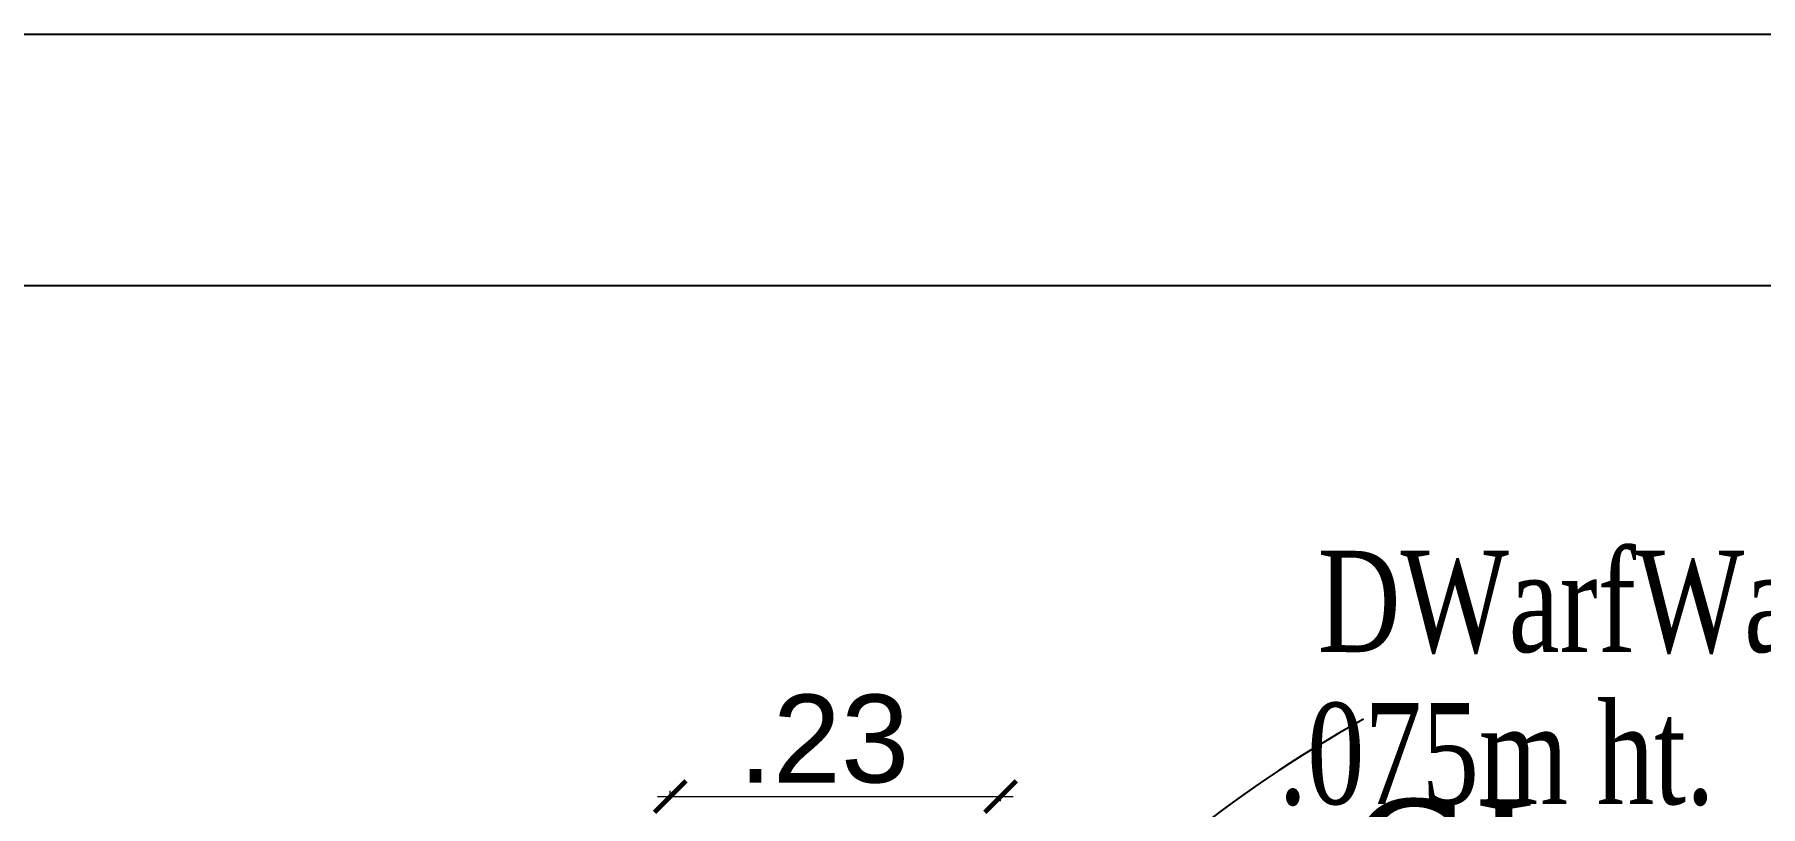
# Model space of a CAD drawing. Header units: metres. Extents: x -1744 to -758, y -4183 to -3914.
# Drawn here: x -1472.08 to -1444.6, y -3963.25 to -3950.96 of the extents above; entities that cross this region are included whole.
import ezdxf

# ---------------------------------------------------------------- set-up
doc = ezdxf.new("R2010")
doc.units = ezdxf.units.M
doc.header["$PDMODE"] = 3
doc.linetypes.add('DOT', pattern=[6.35, 0, -6.35])
doc.layers.add('DIM', color=41, linetype='Continuous', lineweight=13)
for name, color, linetype in [('TEXT', 7, 'Continuous'), ('WALL', 7, 'Continuous'), ('WIN', 4, 'Continuous')]:
    doc.layers.add(name, color=color, linetype=linetype)
doc.styles.add('ROMANS', font='times.ttf')
doc.styles.get("Standard").update_dxf_attribs({"font": 'arial.ttf'})
doc.styles.add('STYLE1', font='arial.ttf')
doc.dimstyles.new('Site', dxfattribs={"dimtxt": 2, "dimasz": 6, "dimexe": 0.18, "dimexo": 0.0625, "dimgap": 2, "dimtad": 0, "dimdec": 1, "dimzin": 0, "dimdsep": 46, "dimtxsty": 'STYLE1', "dimblk": 'ARCHTICK', "dimcen": 0.09, "dimse1": 1, "dimse2": 1, "dimsd1": 1, "dimsd2": 1, "dimclrd": 70, "dimclrt": 141, "dimadec": 0, "dimazin": 0, "dimtm": 1e-09, "dimtfac": 1, "dimtdec": 1, "dimtix": 1, "dimtofl": 0, "dimtmove": 0, "dimatfit": 3, "dimldrblk": 'ARCHTICK', "dimfxl": 0, "dimtolj": 1, "dimtzin": 0, "dimarcsym": 0})

# ---------------------------------------------------------------- blocks, each defined once
blk = doc.blocks.new('_ArchTick')
at = {"color": 0, "linetype": 'ByBlock', "const_width": 0.15}
blk.add_lwpolyline([(-0.5, -0.5), (0.5, 0.5)], dxfattribs=at)
blk = doc.blocks.new('*D42')
at = {"layer": 'DEFPOINTS', "color": 0, "ltscale": 0.25}
for p in [(-504.405, -5491.968), (-507.035, -5493.611), (-504.405, -5493.642)]:
    blk.add_point(p, dxfattribs=at)
at = {"layer": 'DIM', "linetype": 'DOT', "ltscale": 0.25}
for p, q in [((-507.035, -5493.611), (-507.035, -5491.868)), ((-504.405, -5493.642), (-504.405, -5491.868))]:
    blk.add_line(p, q, dxfattribs=at)
at = {"layer": 'DIM', "ltscale": 0.25}
blk.add_line((-507.135, -5491.968), (-504.305, -5491.968), dxfattribs=at)
at = {"layer": 'DIM', "ltscale": 0.25, "xscale": 0.25, "yscale": 0.25, "zscale": 0.25, "rotation": 180}
blk.add_blockref('_ArchTick', (-507.035, -5491.968), dxfattribs=at)
at = {"layer": 'DIM', "ltscale": 0.25, "xscale": 0.25, "yscale": 0.25, "zscale": 0.25}
blk.add_blockref('_ArchTick', (-504.405, -5491.968), dxfattribs=at)
at = {"layer": 'DIM', "color": 7, "ltscale": 0.25, "insert": (-505.811, -5491.511), "char_height": 0.7, "attachment_point": 5}
blk.add_mtext('\\A1;.23', dxfattribs=at)
blk = doc.blocks.new('A$C354D37F2')
at = {"layer": 'WIN', "linetype": 'Continuous'}
blk.add_arc((14.88, 4.996), 10.435, 119.1327, 138.9347, dxfattribs=at)
at = {"layer": 'TEXT', "style": 'ROMANS', "width": 0.75}
for s, height, p in [('DWarfWall Masonry ', 0.80551, (9.436, 14.645)), ('.075m ht.', 0.8055, (9.123, 13.434)), ('GL', 1.266, (9.652, 12.207))]:
    blk.add_text(s, height=height, dxfattribs=at).set_placement(p)
at = {"layer": 'DIM', "ltscale": 0.25}
dim = blk.add_linear_dim(base=(6.911, 13.494), p1=(4.28, 11.852), p2=(6.911, 11.82), text='.23', dimstyle='Site', override={"dimtxt": 0.7, "dimgap": 0.1}, dxfattribs=at)
dim.commit()
dim.dimension.update_dxf_attribs({"geometry": '*D42', "text_midpoint": (5.504, 13.494), "dimtype": 128, "insert": (511.315, 5505.462)})
blk = doc.blocks.new('A$C1C9B1590')
at = {"color": 1}
blk.add_lwpolyline([(365.732, 0), (365.732, 232), (0, 232), (0, 0)], close=True, dxfattribs=at)
blk.add_lwpolyline([(361.732, 4), (361.732, 228), (4, 228), (4, 4)], close=True)
at = {"layer": 'WALL', "xscale": 2, "yscale": 2, "zscale": 2}
blk.add_blockref('A$C354D37F2', (134.966, 192.879), dxfattribs=at)

msp = doc.modelspace()

# ---------------------------------------------------------------- block references
at = {"layer": 'WALL'}
msp.add_blockref('A$C1C9B1590', (-1605.48862, -4182.96317), dxfattribs=at)

doc.saveas('drawing.dxf')
